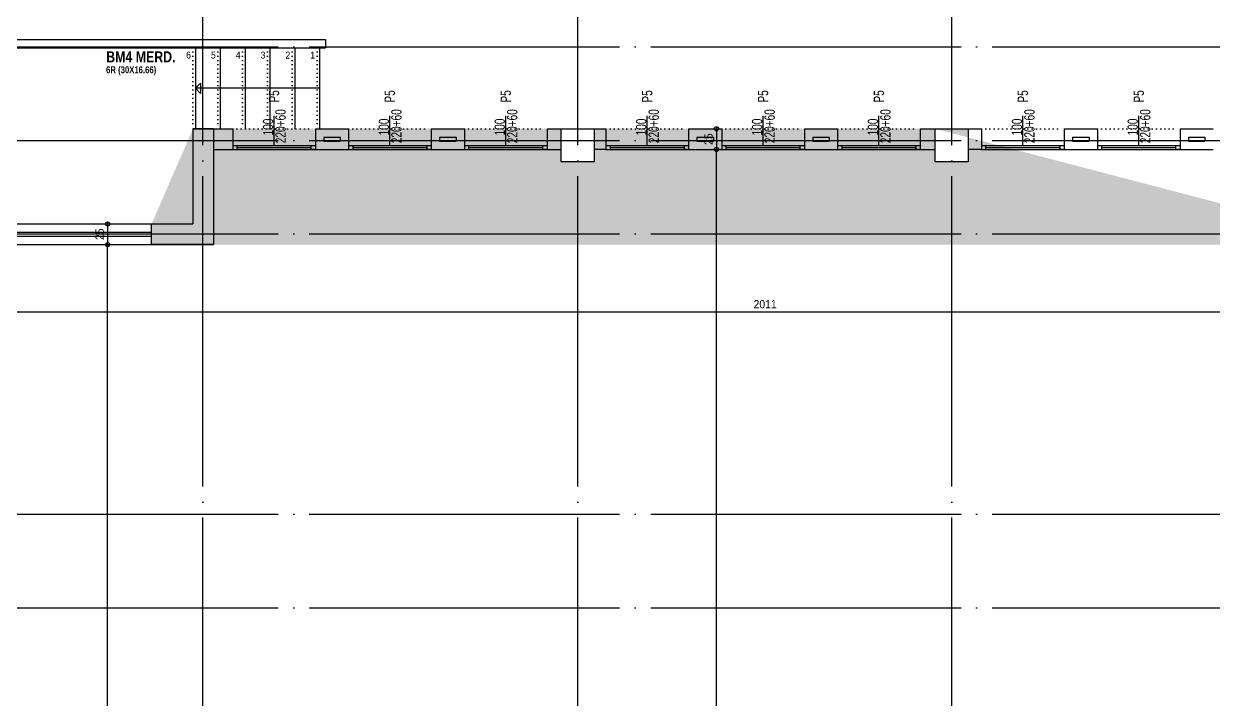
# Model space of a CAD drawing. Extents: x 460786 to 545292, y 30998 to 41694.
# Drawn here: x 491556 to 492993, y 40105 to 40921 of the extents above; entities that cross this region are included whole.
import ezdxf
from ezdxf.enums import TextEntityAlignment as Align

# ---------------------------------------------------------------- set-up
doc = ezdxf.new("R2010")
doc.units = 0
doc.header["$LTSCALE"] = 50
doc.header["$MEASUREMENT"] = 0
doc.header["$PDMODE"] = 35
doc.linetypes.add('DASHDOT', pattern=[5.5, 5, -0.25, 0, -0.25])
doc.linetypes.add('DASHED', pattern=[0.1, 0, -0.1])
doc.layers.get('0').update_dxf_attribs({"linetype": 'CONTINUOUS'})
doc.layers.get('Defpoints').update_dxf_attribs({"linetype": 'CONTINUOUS'})
for name, color, linetype in [('A-Aks Dikey', 12, 'DASHDOT'), ('A-Aks Yatay', 12, 'DASHDOT'), ('A-Betonarme', 6, 'CONTINUOUS'), ('A-Cam', 160, 'CONTINUOUS'), ('A-Dash', 9, 'DASHED'), ('A-Duvar', 7, 'CONTINUOUS'), ('A-Gör 2', 40, 'CONTINUOUS'), ('A-Merdiven', 11, 'CONTINUOUS'), ('A-Olcu  IC Yatay', 8, 'CONTINUOUS'), ('A-Olcu Ic Dikey', 8, 'CONTINUOUS'), ('A-Poz-Pen', 4, 'CONTINUOUS'), ('A-Tarama 1', 9, 'CONTINUOUS'), ('A-Yazı Merdiven', 4, 'CONTINUOUS')]:
    doc.layers.add(name, color=color, linetype=linetype)
doc.styles.add('arial black', font='ariblk.ttf', dxfattribs={"width": 0.9, "height": 20})
doc.styles.get("Standard").update_dxf_attribs({"font": 'arial.ttf', "width": 0.9})
doc.dimstyles.new('EXIT', dxfattribs={"dimscale": 50, "dimtxt": 0.23, "dimasz": 0.03, "dimexe": 0.125, "dimexo": 0.5, "dimgap": 0.09, "dimtad": 1, "dimzin": 1, "dimdsep": 46, "dimtxsty": 'Standard', "dimblk": 'TICK', "dimcen": 0.2, "dimadec": 0, "dimazin": 0, "dimtfac": 1, "dimtix": 1, "dimtofl": 0, "dimtmove": 2, "dimatfit": 3, "dimldrblk": 'TICK', "dimfxl": 1, "dimtolj": 1, "dimtzin": 1, "dimarcsym": 0})
pattern_1 = [(225, (-3046.124, 1950.459), (5.30330086, -5.30330086), []), (225, (-3051.4276, 1950.459), (5.30330086, -5.30330086), [3.75, -1.875])]

# ---------------------------------------------------------------- blocks, each defined once
blk = doc.blocks.new('poz-pk1')
blk.add_line((24.3, 28.7), (24.3, -5.7))
at = {"width": 0.7}
for p in [(17, 10), (31.5, 10)]:
    blk.add_attdef('YAZı', text='', height=12, rotation=90, dxfattribs=at).set_placement(p, align=Align.MIDDLE_CENTER)
blk.add_attdef('POZ', text='', height=12, dxfattribs=at).set_placement((24.3, -14.4), align=Align.MIDDLE_CENTER)
blk = doc.blocks.new('TICK', base_point=(53.7, 38.06))
blk.add_line((55.37, 38.06), (52.04, 38.06))
blk.add_circle((53.7, 38.06), 1.67)
blk = doc.blocks.new('*D966')
at = {"layer": 'A-Olcu Ic Dikey', "color": 0, "lineweight": -2, "transparency": 16777216}
for p, q in [((491641.9, 40654.2), (491663.2, 40654.2)), ((491656.9, 39097.7), (491656.9, 40652.7)), ((491641.9, 39096.2), (491663.2, 39096.2))]:
    blk.add_line(p, q, dxfattribs=at)
at = {"layer": 'Defpoints', "color": 0, "transparency": 16777216}
for p in [(491616.9, 40654.2), (491656.9, 40654.2), (491616.9, 39096.2)]:
    blk.add_point(p, dxfattribs=at)
at = {"layer": 'A-Olcu Ic Dikey', "color": 0, "lineweight": -2, "transparency": 16777216, "xscale": 1.5, "yscale": 1.5, "zscale": 1.5}
for p, rotation in [((491656.9, 40654.2), 90), ((491656.9, 39096.2), 270)]:
    blk.add_blockref('TICK', p, dxfattribs=dict(at, rotation=rotation))
at = {"layer": 'A-Olcu Ic Dikey', "color": 0, "transparency": 16777216, "insert": (491647.3, 39875.2), "char_height": 10, "attachment_point": 5, "rotation": 90}
blk.add_mtext('\\A1;1558', dxfattribs=at)
blk = doc.blocks.new('*D967')
at = {"layer": 'A-Olcu Ic Dikey', "color": 0, "lineweight": -2, "transparency": 16777216}
for p, q in [((491641.9, 40679.2), (491663.2, 40679.2)), ((491656.9, 40677.7), (491656.9, 40655.7)), ((491641.9, 40654.2), (491663.2, 40654.2))]:
    blk.add_line(p, q, dxfattribs=at)
at = {"layer": 'Defpoints', "color": 0, "transparency": 16777216}
for p in [(491616.9, 40679.2), (491616.9, 40654.2), (491656.9, 40654.2)]:
    blk.add_point(p, dxfattribs=at)
at = {"layer": 'A-Olcu Ic Dikey', "color": 0, "lineweight": -2, "transparency": 16777216, "xscale": 1.5, "yscale": 1.5, "zscale": 1.5}
for p, rotation in [((491656.9, 40679.2), 90), ((491656.9, 40654.2), 270)]:
    blk.add_blockref('TICK', p, dxfattribs=dict(at, rotation=rotation))
at = {"layer": 'A-Olcu Ic Dikey', "color": 0, "transparency": 16777216, "insert": (491647.3, 40666.7), "char_height": 10, "attachment_point": 5, "rotation": 90}
blk.add_mtext('\\A1;25', dxfattribs=at)
blk = doc.blocks.new('*D969')
at = {"layer": 'A-Olcu Ic Dikey', "color": 0, "lineweight": -2, "transparency": 16777216}
for p, q in [((492377.8, 40769.2), (492399.1, 40769.2)), ((492392.8, 38984.7), (492392.8, 40767.7)), ((492377.8, 38983.2), (492399.1, 38983.2))]:
    blk.add_line(p, q, dxfattribs=at)
at = {"layer": 'Defpoints', "color": 0, "transparency": 16777216}
for p in [(492352.8, 40769.2), (492392.8, 40769.2), (492352.8, 38983.2)]:
    blk.add_point(p, dxfattribs=at)
at = {"layer": 'A-Olcu Ic Dikey', "color": 0, "lineweight": -2, "transparency": 16777216, "xscale": 1.5, "yscale": 1.5, "zscale": 1.5}
for p, rotation in [((492392.8, 40769.2), 90), ((492392.8, 38983.2), 270)]:
    blk.add_blockref('TICK', p, dxfattribs=dict(at, rotation=rotation))
at = {"layer": 'A-Olcu Ic Dikey', "color": 0, "transparency": 16777216, "insert": (492383.2, 39876.2), "char_height": 10, "attachment_point": 5, "rotation": 90}
blk.add_mtext('\\A1;1786', dxfattribs=at)
blk = doc.blocks.new('*D970')
at = {"layer": 'A-Olcu Ic Dikey', "color": 0, "lineweight": -2, "transparency": 16777216}
for p, q in [((492377.8, 40794.2), (492399.1, 40794.2)), ((492392.8, 40792.7), (492392.8, 40770.7)), ((492377.8, 40769.2), (492399.1, 40769.2))]:
    blk.add_line(p, q, dxfattribs=at)
at = {"layer": 'Defpoints', "color": 0, "transparency": 16777216}
for p in [(492352.8, 40794.2), (492352.8, 40769.2), (492392.8, 40769.2)]:
    blk.add_point(p, dxfattribs=at)
at = {"layer": 'A-Olcu Ic Dikey', "color": 0, "lineweight": -2, "transparency": 16777216, "xscale": 1.5, "yscale": 1.5, "zscale": 1.5}
for p, rotation in [((492392.8, 40794.2), 90), ((492392.8, 40769.2), 270)]:
    blk.add_blockref('TICK', p, dxfattribs=dict(at, rotation=rotation))
at = {"layer": 'A-Olcu Ic Dikey', "color": 0, "transparency": 16777216, "insert": (492383.2, 40781.7), "char_height": 10, "attachment_point": 5, "rotation": 90}
blk.add_mtext('\\A1;25', dxfattribs=at)
blk = doc.blocks.new('*D1008')
at = {"layer": 'A-Olcu  IC Yatay', "color": 0, "lineweight": -2, "transparency": 16777216}
for p, q in [((491446.1, 40557.5), (491446.1, 40578.7)), ((493455.6, 40572.5), (491447.6, 40572.5)), ((493457.1, 40557.5), (493457.1, 40578.7))]:
    blk.add_line(p, q, dxfattribs=at)
at = {"layer": 'Defpoints', "color": 0, "transparency": 16777216}
for p in [(491446.1, 40572.5), (491446.1, 40532.5), (493457.1, 40532.5)]:
    blk.add_point(p, dxfattribs=at)
at = {"layer": 'A-Olcu  IC Yatay', "color": 0, "lineweight": -2, "transparency": 16777216, "xscale": 1.5, "yscale": 1.5, "zscale": 1.5}
for p, rotation in [((491446.1, 40572.5), 180.0000000059365), ((493457.1, 40572.5), 5.936531266570455e-09)]:
    blk.add_blockref('TICK', p, dxfattribs=dict(at, rotation=rotation))
at = {"layer": 'A-Olcu  IC Yatay', "color": 0, "transparency": 16777216, "insert": (492451.6, 40582.1), "char_height": 10, "attachment_point": 5, "rotation": 0}
blk.add_mtext('\\A1;2011', dxfattribs=at)

msp = doc.modelspace()

# ---------------------------------------------------------------- hatches: boundary and pattern name
at = {"layer": 'A-Tarama 1'}
h = msp.add_hatch(dxfattribs=at)
h.set_pattern_fill('ANSI33', color=256, scale=30, angle=180, style=0)
h.set_pattern_definition(pattern_1)
h.paths.add_polyline_path([(493603.08, 39669.2), (493563.08, 39669.2), (493563.08, 39629.2), (493603.08, 39629.2)])
h.paths.add_polyline_path([(494055.08, 39662.2), (494015.08, 39662.2), (494015.08, 39622.2), (494055.08, 39622.2)])
h.paths.add_polyline_path([(493603.08, 40122.2), (493563.08, 40122.2), (493563.08, 40082.2), (493603.08, 40082.2)])
h.paths.add_polyline_path([(494055.08, 40122.2), (494015.08, 40122.2), (494015.08, 40082.2), (494055.08, 40082.2)])
h.paths.add_polyline_path([(494055.08, 40355.7), (494015.08, 40355.7), (494015.08, 40315.7), (494055.08, 40315.7)])
h.paths.add_polyline_path([(493595.08, 40905.2), (493570.08, 40905.2), (493570.08, 40805.2), (493595.08, 40805.2)])
h.paths.add_polyline_path([(494095.08, 40905.2), (493995.08, 40905.2), (493995.08, 40880.2), (494095.08, 40880.2)])
h.paths.add_polyline_path([(491785.08, 40794.17), (491760.08, 40794.17), (491760.08, 40679.2), (491710.08, 40679.2), (491710.08, 40654.2), (491785.08, 40654.2)])
h = msp.add_hatch(color=256, dxfattribs=at)
h.dxf.hatch_style = 1
h.paths.add_polyline_path([(491710.08, 40679.2), (491760.08, 40679.2)], flags=17)
h.paths.add_polyline_path([(491710.08, 40654.2), (491785.08, 40654.2)], flags=17)
h.paths.add_polyline_path([(493117.08, 40654.2), (493192.08, 40654.2)], flags=16)
h.paths.add_polyline_path([(493117.08, 40654.2), (493192.08, 40654.2), (493192.08, 40679.2), (493142.08, 40679.2), (493142.08, 40794.17), (493117.08, 40794.17)], flags=17)
edge = h.paths.add_edge_path()
edge.add_line((493117.08, 40654.2), (493192.08, 40654.2))
edge.add_line((491710.08, 40654.2), (491710.08, 40679.2))
edge.add_line((491760.08, 40794.17), (491784.08, 40794.17))
edge.add_line((491785.08, 40794.17), (491760.08, 40794.17))
edge.add_line((491785.08, 40794.17), (491785.08, 40654.2))
edge.add_line((491760.08, 40794.17), (491760.08, 40679.2))
h = msp.add_hatch(dxfattribs=at)
h.set_pattern_fill('ANSI33', color=256, scale=30, angle=180, style=0)
h.set_pattern_definition(pattern_1)
h.paths.add_polyline_path([(492657.08, 40794.17), (492697.08, 40794.17), (492697.08, 40754.17), (492657.08, 40754.17)], flags=17)
h.paths.add_polyline_path([(492205.08, 40794.17), (492245.08, 40794.17), (492245.08, 40754.17), (492205.08, 40754.17)], flags=17)
h.paths.add_polyline_path([(493192.08, 40654.2), (493192.08, 40679.2), (493142.08, 40679.2), (493142.08, 40794.17), (493117.08, 40794.17), (493117.08, 40654.2)], flags=17)
h.paths.add_polyline_path([(491710.08, 40679.2), (491760.08, 40679.2), (491760.08, 40794.17), (491785.08, 40794.17), (491785.08, 40654.2), (491710.08, 40654.2)], flags=17)
h.paths.add_polyline_path([(491710.08, 40679.2), (491760.08, 40679.2), (491760.08, 40794.17), (491785.08, 40794.17), (491785.08, 40654.2), (491710.08, 40654.2)], flags=17)
h.paths.add_polyline_path([(491785.08, 40654.2), (491710.08, 40654.2)], flags=0)
h.paths.add_polyline_path([(493482.08, 40341.2), (493595.08, 40341.2), (493595.08, 40316.2), (493457.08, 40316.2), (493457.08, 40679.2), (493595.08, 40679.2), (493595.08, 40654.2), (493482.08, 40654.2)])
edge = h.paths.add_edge_path()
edge.add_line((493117.08, 40654.2), (493192.08, 40654.2))
edge.add_line((492657.08, 40794.17), (492697.08, 40794.17))
edge.add_line((492205.08, 40794.17), (492245.08, 40794.17))
edge.add_line((491760.08, 40794.17), (491784.08, 40794.17))
edge.add_line((491710.08, 40679.2), (491760.08, 40679.2))

# ---------------------------------------------------------------- linework, layer by layer
at = {"layer": 'A-Aks Dikey', "ltscale": 1.5}
for p, q in [((491772.08, 37886.28), (491772.08, 41299.23)), ((492225.08, 37886.28), (492225.08, 41299.23)), ((492677.08, 37886.28), (492677.08, 41299.23))]:
    msp.add_line(p, q, dxfattribs=at)
at = {"layer": 'A-Aks Yatay', "ltscale": 1.5}
for p, q in [((486949.49, 40893.2), (494804.32, 40893.2)), ((486949.49, 40780.2), (494804.32, 40780.2)), ((486949.49, 40667.2), (494804.32, 40667.2)), ((486949.49, 40328.2), (494804.32, 40328.2)), ((486949.49, 40215.2), (494804.32, 40215.2))]:
    msp.add_line(p, q, dxfattribs=at)
at = {"layer": 'A-Betonarme'}
for p, q in [((491760.08, 40794.17), (491760.08, 40679.2)), ((491785.08, 40794.17), (491760.08, 40794.17)), ((491760.08, 40794.17), (491784.08, 40794.17)), ((491785.08, 40794.17), (491785.08, 40654.2)), ((492205.08, 40794.17), (492245.08, 40794.17)), ((492657.08, 40794.17), (492697.08, 40794.17)), ((491710.08, 40654.2), (491710.08, 40679.2)), ((491710.08, 40679.2), (491760.08, 40679.2)), ((491710.08, 40679.2), (491760.08, 40679.2)), ((491785.08, 40654.2), (491710.08, 40654.2)), ((491710.08, 40654.2), (491785.08, 40654.2))]:
    msp.add_line(p, q, dxfattribs=at)
for points in [[(492205.08, 40794.17), (492245.08, 40794.17), (492245.08, 40754.17), (492205.08, 40754.17)], [(492657.08, 40794.17), (492697.08, 40794.17), (492697.08, 40754.17), (492657.08, 40754.17)]]:
    msp.add_lwpolyline(points, close=True, dxfattribs=at)
at = {"layer": 'A-Cam'}
for p, q in [((491808.08, 40774.17), (491908.08, 40774.17)), ((491808.08, 40774.17), (491813.08, 40774.17)), ((491808.08, 40769.17), (491908.08, 40769.17)), ((491813.08, 40774.17), (491813.08, 40769.17)), ((491813.08, 40771.67), (491903.08, 40771.67)), ((491903.08, 40769.17), (491903.08, 40774.17)), ((491908.08, 40769.17), (491903.08, 40769.17)), ((491948.08, 40774.17), (492048.08, 40774.17)), ((491948.08, 40774.17), (491953.08, 40774.17)), ((491948.08, 40769.17), (492048.08, 40769.17)), ((491953.08, 40774.17), (491953.08, 40769.17)), ((491953.08, 40771.67), (492043.08, 40771.67)), ((492043.08, 40769.17), (492043.08, 40774.17)), ((492048.08, 40769.17), (492043.08, 40769.17)), ((492088.08, 40774.17), (492188.08, 40774.17)), ((492088.08, 40774.17), (492093.08, 40774.17)), ((492088.08, 40769.17), (492188.08, 40769.17)), ((492093.08, 40774.17), (492093.08, 40769.17)), ((492093.08, 40771.67), (492183.08, 40771.67)), ((492183.08, 40769.17), (492183.08, 40774.17)), ((492188.08, 40769.17), (492183.08, 40769.17)), ((492259.08, 40774.17), (492359.08, 40774.17)), ((492259.08, 40774.17), (492264.08, 40774.17)), ((492259.08, 40769.17), (492359.08, 40769.17)), ((492264.08, 40774.17), (492264.08, 40769.17)), ((492264.08, 40771.67), (492354.08, 40771.67)), ((492354.08, 40769.17), (492354.08, 40774.17)), ((492359.08, 40769.17), (492354.08, 40769.17)), ((492399.08, 40774.17), (492499.08, 40774.17)), ((492399.08, 40774.17), (492404.08, 40774.17)), ((492399.08, 40769.17), (492499.08, 40769.17)), ((492404.08, 40774.17), (492404.08, 40769.17)), ((492404.08, 40771.67), (492494.08, 40771.67)), ((492494.08, 40769.17), (492494.08, 40774.17)), ((492499.08, 40769.17), (492494.08, 40769.17)), ((492539.08, 40774.17), (492639.08, 40774.17)), ((492539.08, 40774.17), (492544.08, 40774.17)), ((492539.08, 40769.17), (492639.08, 40769.17)), ((492544.08, 40774.17), (492544.08, 40769.17)), ((492544.08, 40771.67), (492634.08, 40771.67)), ((492634.08, 40769.17), (492634.08, 40774.17)), ((492639.08, 40769.17), (492634.08, 40769.17)), ((492713.08, 40774.17), (492813.08, 40774.17)), ((492713.08, 40774.17), (492718.08, 40774.17)), ((492713.08, 40769.17), (492813.08, 40769.17)), ((492718.08, 40774.17), (492718.08, 40769.17)), ((492718.08, 40771.67), (492808.08, 40771.67)), ((492808.08, 40769.17), (492808.08, 40774.17)), ((492813.08, 40769.17), (492808.08, 40769.17)), ((492853.08, 40774.17), (492953.08, 40774.17)), ((492853.08, 40774.17), (492858.08, 40774.17)), ((492853.08, 40769.17), (492953.08, 40769.17)), ((492858.08, 40774.17), (492858.08, 40769.17)), ((492858.08, 40771.67), (492948.08, 40771.67)), ((492948.08, 40769.17), (492948.08, 40774.17)), ((492953.08, 40769.17), (492948.08, 40769.17))]:
    msp.add_line(p, q, dxfattribs=at)
at = {"layer": 'A-Dash'}
for p, q in [((491760.08, 40892.2), (491760.08, 40794.17)), ((491790.08, 40892.2), (491790.08, 40794.17)), ((491820.08, 40892.2), (491820.08, 40794.17)), ((491850.08, 40892.2), (491850.08, 40794.17)), ((491880.08, 40892.2), (491880.08, 40794.17)), ((491910.08, 40892.2), (491910.08, 40794.17)), ((491808.08, 40794.17), (491908.08, 40794.17)), ((491948.08, 40794.17), (492048.08, 40794.17)), ((492088.08, 40794.17), (492188.08, 40794.17)), ((492259.08, 40794.17), (492359.08, 40794.17)), ((492399.08, 40794.17), (492499.08, 40794.17)), ((492539.08, 40794.17), (492639.08, 40794.17)), ((492713.08, 40794.17), (492813.08, 40794.17)), ((492853.08, 40794.17), (492953.08, 40794.17))]:
    msp.add_line(p, q, dxfattribs=at)
at = {"layer": 'A-Duvar'}
for p, q in [((491785.08, 40794.17), (491808.08, 40794.17)), ((491808.08, 40794.17), (491808.08, 40769.17)), ((491908.08, 40794.17), (491908.08, 40769.17)), ((491908.08, 40794.17), (491948.08, 40794.17)), ((491918.08, 40784.17), (491938.08, 40784.17)), ((491918.08, 40784.17), (491918.08, 40779.17)), ((491938.08, 40784.17), (491938.08, 40779.17)), ((491948.08, 40794.17), (491948.08, 40769.17)), ((492048.08, 40794.17), (492048.08, 40769.17)), ((492048.08, 40794.17), (492088.08, 40794.17)), ((492058.08, 40784.17), (492058.08, 40779.17)), ((492058.08, 40784.17), (492078.08, 40784.17)), ((492078.08, 40784.17), (492078.08, 40779.17)), ((492088.08, 40794.17), (492088.08, 40769.17)), ((492188.08, 40794.17), (492188.08, 40769.17)), ((492188.08, 40794.17), (492205.08, 40794.17)), ((492245.08, 40794.17), (492259.08, 40794.17)), ((492259.08, 40794.17), (492259.08, 40769.17)), ((492259.08, 40794.17), (492259.08, 40769.17)), ((492359.08, 40794.17), (492359.08, 40769.17)), ((492359.08, 40794.17), (492399.08, 40794.17)), ((492369.08, 40784.17), (492369.08, 40779.17)), ((492369.08, 40784.17), (492389.08, 40784.17)), ((492389.08, 40784.17), (492389.08, 40779.17)), ((492399.08, 40794.17), (492399.08, 40769.17)), ((492499.08, 40794.17), (492499.08, 40769.17)), ((492499.08, 40794.17), (492539.08, 40794.17)), ((492509.08, 40784.17), (492509.08, 40779.17)), ((492509.08, 40784.17), (492529.08, 40784.17)), ((492529.08, 40784.17), (492529.08, 40779.17)), ((492539.08, 40794.17), (492539.08, 40769.17)), ((492639.08, 40794.17), (492639.08, 40769.17)), ((492639.08, 40794.17), (492657.08, 40794.17)), ((492697.08, 40794.17), (492713.08, 40794.17)), ((492713.08, 40794.17), (492713.08, 40769.17)), ((492713.08, 40794.17), (492713.08, 40769.17)), ((492713.08, 40794.17), (492713.08, 40769.17)), ((492813.08, 40794.17), (492813.08, 40769.17)), ((492813.08, 40794.17), (492853.08, 40794.17)), ((492823.08, 40784.17), (492823.08, 40779.17)), ((492823.08, 40784.17), (492843.08, 40784.17)), ((492843.08, 40784.17), (492843.08, 40779.17)), ((492853.08, 40794.17), (492853.08, 40769.17)), ((492953.08, 40794.17), (492953.08, 40769.17)), ((492953.08, 40794.17), (492993.08, 40794.17)), ((492963.08, 40784.17), (492963.08, 40779.17)), ((492963.08, 40784.17), (492983.08, 40784.17)), ((492983.08, 40784.17), (492983.08, 40779.17)), ((491785.08, 40769.17), (491808.08, 40769.17)), ((491908.08, 40769.17), (491948.08, 40769.17)), ((491918.08, 40779.17), (491938.08, 40779.17)), ((492048.08, 40769.17), (492088.08, 40769.17)), ((492058.08, 40779.17), (492078.08, 40779.17)), ((492188.08, 40769.17), (492205.08, 40769.17)), ((492259.08, 40769.17), (492245.08, 40769.17)), ((492359.08, 40769.17), (492399.08, 40769.17)), ((492369.08, 40779.17), (492389.08, 40779.17)), ((492499.08, 40769.17), (492539.08, 40769.17)), ((492509.08, 40779.17), (492529.08, 40779.17)), ((492639.08, 40769.17), (492657.08, 40769.17)), ((492713.08, 40769.17), (492697.08, 40769.17)), ((492813.08, 40769.17), (492853.08, 40769.17)), ((492823.08, 40779.17), (492843.08, 40779.17)), ((492953.08, 40769.17), (492993.08, 40769.17)), ((492963.08, 40779.17), (492983.08, 40779.17)), ((491446.08, 40679.2), (491710.08, 40679.2)), ((491446.08, 40669.2), (491710.08, 40669.2)), ((491446.08, 40664.2), (491710.08, 40664.2)), ((491446.08, 40654.2), (491710.08, 40654.2))]:
    msp.add_line(p, q, dxfattribs=at)
at = {"layer": 'A-Gör 2'}
for p, q in [((491333.08, 40902.2), (491920.08, 40902.2)), ((491920.08, 40902.2), (491920.08, 40892.2)), ((491333.08, 40892.2), (491920.08, 40892.2))]:
    msp.add_line(p, q, dxfattribs=at)
at = {"layer": 'A-Merdiven'}
for p, q in [((491763.08, 40892.2), (491763.08, 40794.17)), ((491793.08, 40892.2), (491793.08, 40794.17)), ((491823.08, 40892.2), (491823.08, 40794.17)), ((491853.08, 40892.2), (491853.08, 40794.17)), ((491883.08, 40892.2), (491883.08, 40794.17)), ((491913.08, 40892.2), (491913.08, 40794.17)), ((491763.08, 40843.19), (491769.31, 40849.42)), ((491913.08, 40843.19), (491763.08, 40843.19)), ((491769.31, 40836.96), (491763.08, 40843.19)), ((491769.31, 40849.42), (491769.31, 40836.96))]:
    msp.add_line(p, q, dxfattribs=at)

# ---------------------------------------------------------------- block references
at = {"layer": 'A-Poz-Pen'}
ref = msp.add_blockref('poz-pk1', (491832.73, 40804.03), dxfattribs=dict(at, xscale=-1.041608796296916, yscale=1.041608796296916, zscale=1.041608796296916, rotation=180.0000000003254))
ref.add_attrib('YAZı', '100', dxfattribs={"layer": '0', "height": 12.499, "rotation": 270, "text_generation_flag": 6, "width": 0.7}).set_placement((491850.82, 40796.34), align=Align.MIDDLE_CENTER)
ref.add_attrib('YAZı', '220+60', dxfattribs={"layer": '0', "height": 12.499, "rotation": 270, "text_generation_flag": 6, "width": 0.7}).set_placement((491865.93, 40797.3), align=Align.MIDDLE_CENTER)
ref.add_attrib('POZ', 'P5', dxfattribs={"layer": '0', "height": 12.499, "rotation": 270, "text_generation_flag": 6, "width": 0.7}).set_placement((491858.03, 40833.3), align=Align.MIDDLE_CENTER)
ref = msp.add_blockref('poz-pk1', (491972.73, 40804.03), dxfattribs=dict(at, xscale=-1.041608796296916, yscale=1.041608796296916, zscale=1.041608796296916, rotation=180.0000000003254))
ref.add_attrib('YAZı', '100', dxfattribs={"layer": '0', "height": 12.499, "rotation": 270, "text_generation_flag": 6, "width": 0.7}).set_placement((491990.82, 40796.34), align=Align.MIDDLE_CENTER)
ref.add_attrib('YAZı', '220+60', dxfattribs={"layer": '0', "height": 12.499, "rotation": 270, "text_generation_flag": 6, "width": 0.7}).set_placement((492005.93, 40797.3), align=Align.MIDDLE_CENTER)
ref.add_attrib('POZ', 'P5', dxfattribs={"layer": '0', "height": 12.499, "rotation": 270, "text_generation_flag": 6, "width": 0.7}).set_placement((491998.03, 40833.3), align=Align.MIDDLE_CENTER)
ref = msp.add_blockref('poz-pk1', (492112.73, 40804.03), dxfattribs=dict(at, xscale=-1.041608796296916, yscale=1.041608796296916, zscale=1.041608796296916, rotation=180.0000000003254))
ref.add_attrib('YAZı', '100', dxfattribs={"layer": '0', "height": 12.499, "rotation": 270, "text_generation_flag": 6, "width": 0.7}).set_placement((492130.82, 40796.34), align=Align.MIDDLE_CENTER)
ref.add_attrib('YAZı', '220+60', dxfattribs={"layer": '0', "height": 12.499, "rotation": 270, "text_generation_flag": 6, "width": 0.7}).set_placement((492145.93, 40797.3), align=Align.MIDDLE_CENTER)
ref.add_attrib('POZ', 'P5', dxfattribs={"layer": '0', "height": 12.499, "rotation": 270, "text_generation_flag": 6, "width": 0.7}).set_placement((492138.03, 40833.3), align=Align.MIDDLE_CENTER)
ref = msp.add_blockref('poz-pk1', (492283.73, 40804.03), dxfattribs=dict(at, xscale=-1.041608796296916, yscale=1.041608796296916, zscale=1.041608796296916, rotation=180.0000000003254))
ref.add_attrib('YAZı', '100', dxfattribs={"layer": '0', "height": 12.499, "rotation": 270, "text_generation_flag": 6, "width": 0.7}).set_placement((492301.82, 40796.34), align=Align.MIDDLE_CENTER)
ref.add_attrib('YAZı', '220+60', dxfattribs={"layer": '0', "height": 12.499, "rotation": 270, "text_generation_flag": 6, "width": 0.7}).set_placement((492316.93, 40797.3), align=Align.MIDDLE_CENTER)
ref.add_attrib('POZ', 'P5', dxfattribs={"layer": '0', "height": 12.499, "rotation": 270, "text_generation_flag": 6, "width": 0.7}).set_placement((492309.03, 40833.3), align=Align.MIDDLE_CENTER)
ref = msp.add_blockref('poz-pk1', (492423.73, 40804.03), dxfattribs=dict(at, xscale=-1.041608796296916, yscale=1.041608796296916, zscale=1.041608796296916, rotation=180.0000000003254))
ref.add_attrib('YAZı', '100', dxfattribs={"layer": '0', "height": 12.499, "rotation": 270, "text_generation_flag": 6, "width": 0.7}).set_placement((492441.82, 40796.34), align=Align.MIDDLE_CENTER)
ref.add_attrib('YAZı', '220+60', dxfattribs={"layer": '0', "height": 12.499, "rotation": 270, "text_generation_flag": 6, "width": 0.7}).set_placement((492456.93, 40797.3), align=Align.MIDDLE_CENTER)
ref.add_attrib('POZ', 'P5', dxfattribs={"layer": '0', "height": 12.499, "rotation": 270, "text_generation_flag": 6, "width": 0.7}).set_placement((492449.03, 40833.3), align=Align.MIDDLE_CENTER)
ref = msp.add_blockref('poz-pk1', (492563.73, 40804.03), dxfattribs=dict(at, xscale=-1.041608796296916, yscale=1.041608796296916, zscale=1.041608796296916, rotation=180.0000000003254))
ref.add_attrib('YAZı', '100', dxfattribs={"layer": '0', "height": 12.499, "rotation": 270, "text_generation_flag": 6, "width": 0.7}).set_placement((492581.82, 40796.34), align=Align.MIDDLE_CENTER)
ref.add_attrib('YAZı', '220+60', dxfattribs={"layer": '0', "height": 12.499, "rotation": 270, "text_generation_flag": 6, "width": 0.7}).set_placement((492596.93, 40797.3), align=Align.MIDDLE_CENTER)
ref.add_attrib('POZ', 'P5', dxfattribs={"layer": '0', "height": 12.499, "rotation": 270, "text_generation_flag": 6, "width": 0.7}).set_placement((492589.03, 40833.3), align=Align.MIDDLE_CENTER)
ref = msp.add_blockref('poz-pk1', (492737.73, 40804.03), dxfattribs=dict(at, xscale=-1.041608796296916, yscale=1.041608796296916, zscale=1.041608796296916, rotation=180.0000000003254))
ref.add_attrib('YAZı', '100', dxfattribs={"layer": '0', "height": 12.499, "rotation": 270, "text_generation_flag": 6, "width": 0.7}).set_placement((492755.82, 40796.34), align=Align.MIDDLE_CENTER)
ref.add_attrib('YAZı', '220+60', dxfattribs={"layer": '0', "height": 12.499, "rotation": 270, "text_generation_flag": 6, "width": 0.7}).set_placement((492770.93, 40797.3), align=Align.MIDDLE_CENTER)
ref.add_attrib('POZ', 'P5', dxfattribs={"layer": '0', "height": 12.499, "rotation": 270, "text_generation_flag": 6, "width": 0.7}).set_placement((492763.03, 40833.3), align=Align.MIDDLE_CENTER)
ref = msp.add_blockref('poz-pk1', (492877.73, 40804.03), dxfattribs=dict(at, xscale=-1.041608796296916, yscale=1.041608796296916, zscale=1.041608796296916, rotation=180.0000000003254))
ref.add_attrib('YAZı', '100', dxfattribs={"layer": '0', "height": 12.499, "rotation": 270, "text_generation_flag": 6, "width": 0.7}).set_placement((492895.82, 40796.34), align=Align.MIDDLE_CENTER)
ref.add_attrib('YAZı', '220+60', dxfattribs={"layer": '0', "height": 12.499, "rotation": 270, "text_generation_flag": 6, "width": 0.7}).set_placement((492910.93, 40797.3), align=Align.MIDDLE_CENTER)
ref.add_attrib('POZ', 'P5', dxfattribs={"layer": '0', "height": 12.499, "rotation": 270, "text_generation_flag": 6, "width": 0.7}).set_placement((492903.03, 40833.3), align=Align.MIDDLE_CENTER)

# ---------------------------------------------------------------- texts
at = {"layer": 'A-Yazı Merdiven', "style": 'arial black', "width": 0.7}
for s, height, p in [('BM4 MERD.', 13.333, (491655.26, 40874.46, 68266.67)), ('6R (30X16.66)', 8.3333, (491655.05, 40861.35, 56888.89))]:
    msp.add_text(s, height=height, dxfattribs=at).set_placement(p)
at = {"layer": 'A-Yazı Merdiven', "width": 0.9}
for s, p in [('6', (491751.82, 40879.1, 56888.89)), ('5', (491781.82, 40879.1, 56888.89)), ('4', (491811.82, 40879.1, 56888.89)), ('3', (491841.82, 40879.1, 56888.89)), ('2', (491871.82, 40879.1, 56888.89)), ('1', (491901.82, 40879.1, 56888.89))]:
    msp.add_text(s, height=8.33, dxfattribs=at).set_placement(p)

# ---------------------------------------------------------------- dimensions: what is measured, and where the dimension line sits
at = {"layer": 'A-Olcu  IC Yatay'}
dim = msp.add_aligned_dim(p1=(493457.08, 40532.46), p2=(491446.08, 40532.46), distance=-40, dimstyle='EXIT', override={"dimtxt": 0.2, "dimdec": 1, "dimzin": 9, "dimtdec": 1}, dxfattribs=at)
dim.commit()
dim.dimension.update_dxf_attribs({"geometry": '*D1008', "text_midpoint": (492451.58, 40582.07)})
at = {"layer": 'A-Olcu Ic Dikey'}
for p1, p2, distance, picture, middle in [((492352.83, 40794.17), (492352.83, 40769.17), 40, '*D970', (492383.22, 40781.67)), ((492352.83, 38983.2), (492352.83, 40769.17), -40, '*D969', (492383.22, 39876.19)), ((491616.95, 40679.2), (491616.95, 40654.2), 40, '*D967', (491647.34, 40666.7)), ((491616.95, 39096.2), (491616.95, 40654.2), -40, '*D966', (491647.34, 39875.2))]:
    dim = msp.add_aligned_dim(p1=p1, p2=p2, distance=distance, dimstyle='EXIT', override={"dimtxt": 0.2, "dimdec": 1, "dimzin": 9, "dimtdec": 1}, dxfattribs=at)
    dim.commit()
    dim.dimension.update_dxf_attribs({"geometry": picture, "text_midpoint": middle})

doc.saveas('drawing.dxf')
